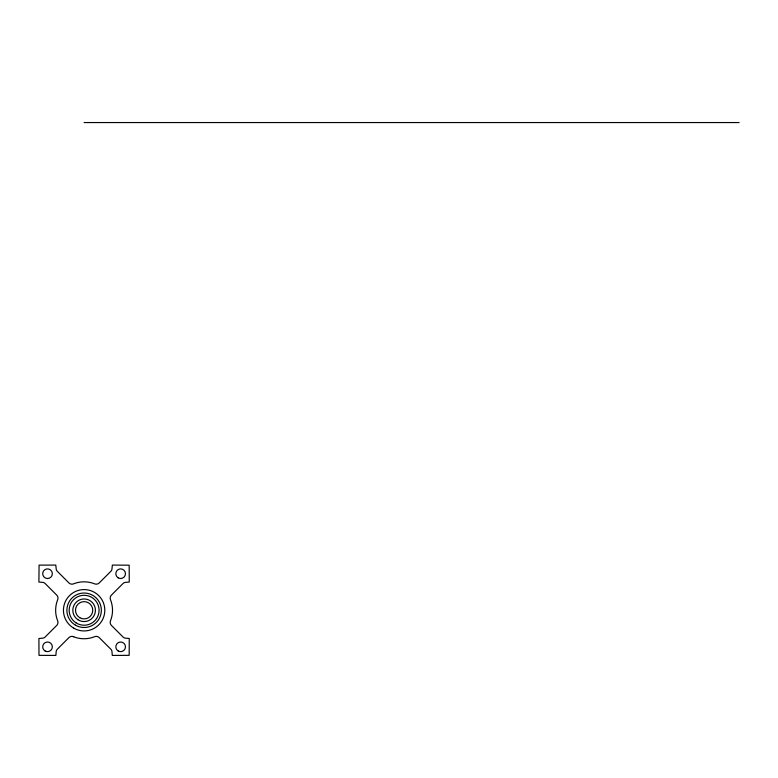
<?xml version="1.0" encoding="UTF-8"?>
<svg xmlns="http://www.w3.org/2000/svg" width="778" height="778" viewBox="0 0 778 778"><rect width="100%" height="100%" fill="white"/><g stroke="black" fill="none" stroke-linecap="round" stroke-linejoin="round"><path stroke-width="1.17" d="M84.121 122.554L739.1 122.554M73.647 636.783A28.485 28.485 0 0 0 94.42 636.783A4.308 4.308 0 0 1 99.214 637.59L110.797 649.173A4.308 4.308 0 0 1 112.032 652.178L112.285 655.436L129.167 655.348L129.255 638.466L126.007 638.213A4.298 4.298 0 0 1 122.943 636.929L111.429 625.424A4.318 4.318 0 0 1 110.583 620.581A28.485 28.485 0 0 0 110.583 599.945A4.318 4.318 0 0 1 111.429 595.112L122.943 583.597A4.298 4.298 0 0 1 126.007 582.323L129.255 582.061L129.167 565.188L112.372 565.081L112.032 568.348A4.308 4.308 0 0 1 110.797 571.363L99.214 582.946A4.308 4.308 0 0 1 94.439 583.782A28.387 28.387 0 0 0 73.725 583.782A4.308 4.308 0 0 1 68.95 582.946L57.368 571.363A4.308 4.308 0 0 1 56.133 568.348L55.792 565.081L39.075 565.129L38.91 582.061L42.158 582.323A4.298 4.298 0 0 1 45.221 583.597L56.736 595.112A4.318 4.318 0 0 1 57.582 599.945A28.475 28.475 0 0 0 57.572 620.581A4.318 4.318 0 0 1 56.736 625.424L45.221 636.929A4.298 4.298 0 0 1 42.158 638.213L38.91 638.466L38.997 655.348L55.88 655.436L56.133 652.178A4.308 4.308 0 0 1 57.368 649.173L68.95 637.59A4.308 4.308 0 0 1 73.725 636.754M47.516 578.531L47.195 578.521A4.824 4.824 0 0 1 43.451 571.11A4.824 4.824 0 0 1 51.747 571.383A4.824 4.824 0 0 1 47.516 578.531M118.237 577.879A4.824 4.824 0 0 0 125.472 573.697A4.824 4.824 0 0 0 118.237 569.525A4.824 4.824 0 0 0 118.237 577.879M118.237 651.011A4.824 4.824 0 0 0 125.472 646.829A4.824 4.824 0 0 0 118.237 642.647A4.824 4.824 0 0 0 118.237 651.011M45.105 651.011A4.824 4.824 0 0 0 52.34 646.829A4.824 4.824 0 0 0 45.105 642.647A4.824 4.824 0 0 0 45.105 651.011M73.784 628.177A20.685 20.685 0 0 0 104.806 610.263A20.685 20.685 0 0 0 73.784 592.35A20.685 20.685 0 0 0 73.784 628.177M75.505 625.191A17.233 17.233 0 0 0 101.354 610.263A17.233 17.233 0 0 0 75.505 595.335A17.233 17.233 0 0 0 75.505 625.191M79.813 617.732A8.616 8.616 0 0 0 92.738 610.263A8.616 8.616 0 0 0 79.813 602.804A8.616 8.616 0 0 0 79.813 617.732M75.913 622.77A14.957 14.957 0 0 0 99.059 611.119A14.957 14.957 0 0 0 77.392 596.901A14.957 14.957 0 0 0 75.913 622.77M77.868 619.687A11.31 11.31 0 0 0 95.402 610.973A11.31 11.31 0 0 0 79.093 600.139A11.31 11.31 0 0 0 77.868 619.687"/></g></svg>
